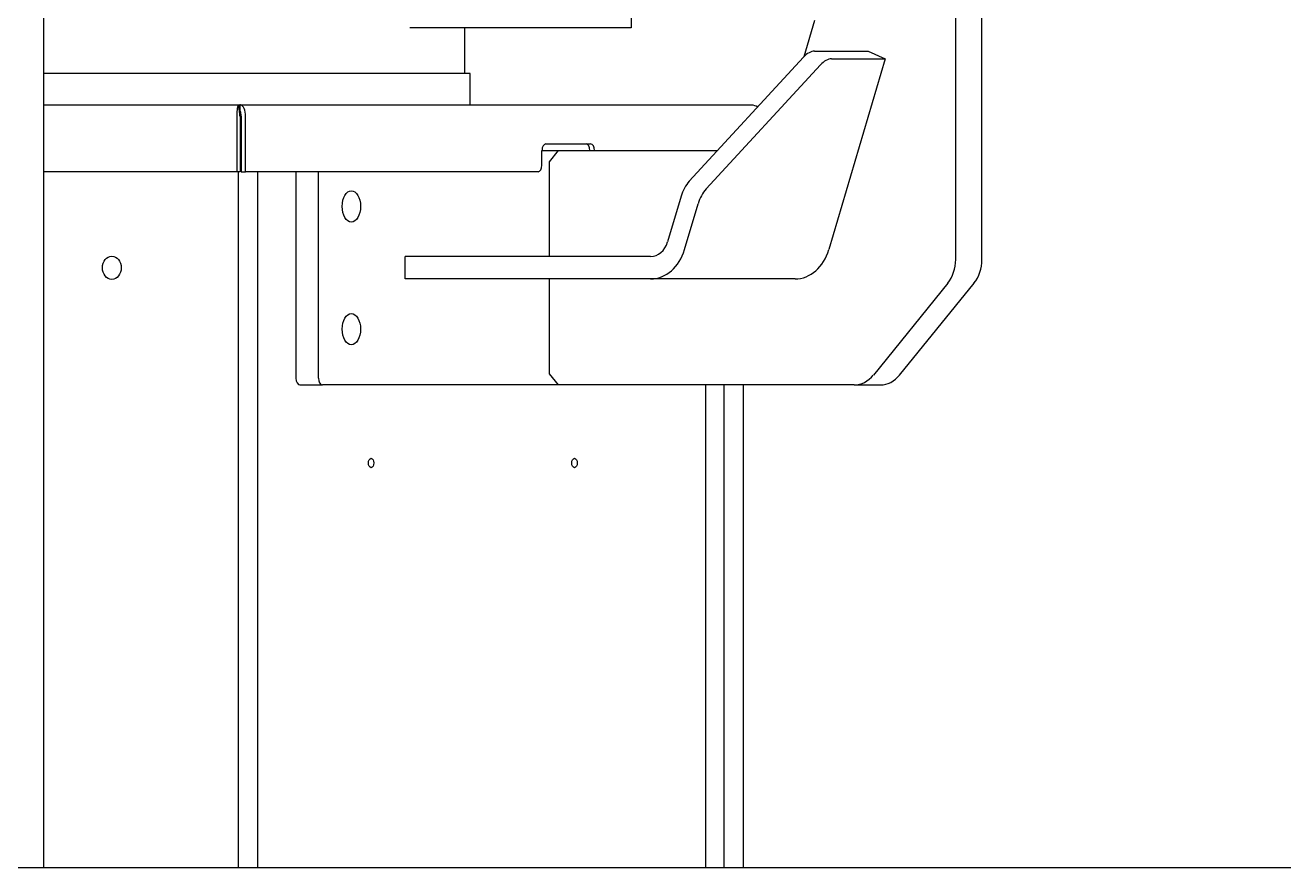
# Model space of a CAD drawing. Header units: millimetres. Extents: x 0 to 157650, y 0 to 89100.
# Drawn here: x 56343 to 57471, y 82010 to 82765 of the extents above; entities that cross this region are included whole.
import ezdxf

# ---------------------------------------------------------------- set-up
doc = ezdxf.new("R2010")
doc.units = ezdxf.units.MM
doc.header["$LTSCALE"] = 150
doc.layers.add('Visible', color=7, linetype='Continuous', lineweight=25)

msp = doc.modelspace()

# ---------------------------------------------------------------- linework, layer by layer
at = {"layer": 'Visible', "color": 9, "true_color": 0xc0c0c0}
for p, q in [((56359.5, 83561.9), (56359.5, 82009.5)), ((57176.9, 82829.4), (57176.9, 82554.8)), ((57200.5, 82554.8), (57200.5, 82829.4)), ((56886.1, 82777.4), (56886.1, 82762.4)), ((57041.1, 82736.7), (57050.8, 82769.4)), ((56721.5, 82762.4), (56687.8, 82762.4)), ((56886.1, 82762.4), (56721.5, 82762.4)), ((56737, 82721.4), (56737, 82762.4)), ((57040.5, 82736.1), (56938.2, 82624.9)), ((57050.5, 82741.6), (57098.5, 82741.6)), ((57113.7, 82734.7), (57063.4, 82563.7)), ((57065.7, 82734.7), (57113.7, 82734.7)), ((57098.5, 82741.6), (57113.7, 82734.7)), ((56742, 82721.4), (56359.5, 82721.4)), ((56742, 82693.4), (56742, 82721.4)), ((56953.4, 82618.1), (57055.7, 82729.2)), ((56359.5, 82693.4), (56534.5, 82693.4)), ((56534.5, 82690.3), (56534.5, 82693.4)), ((56534.5, 82693.4), (56535.5, 82693.4)), ((56535.5, 82688.4), (56534.9, 82688.4)), ((56535.5, 82693.4), (56535.5, 82688.4)), ((56535.5, 82693.4), (56993.4, 82693.4)), ((56532.7, 82683.4), (56532.7, 82633.4)), ((56535.7, 82683.4), (56535.7, 82633.4)), ((56536.6, 82679.4), (56535.7, 82679.4)), ((56536.6, 82683.4), (56536.6, 82633.4)), ((56540.7, 82633.4), (56540.7, 82683.4)), ((56536.6, 82672.4), (56535.7, 82672.4)), ((56806.2, 82639.4), (56806.2, 82652.4)), ((56806.2, 82652.4), (56821.1, 82652.4)), ((56809.8, 82658.4), (56849.8, 82658.4)), ((56813, 82642.4), (56821.1, 82652.4)), ((56821.1, 82652.4), (56963.5, 82652.4)), ((56813, 82557.4), (56813, 82642.4)), ((56532.7, 82633.4), (56359.5, 82633.4)), ((56535.7, 82633.4), (56532.7, 82633.4)), ((56534, 82633.4), (56534, 82009.5)), ((56536.6, 82633.4), (56540.7, 82633.4)), ((56802.7, 82633.4), (56540.7, 82633.4)), ((56551.7, 82009.5), (56551.7, 82633.4)), ((56585.8, 82633.4), (56585.8, 82448.4)), ((56606, 82448.4), (56606, 82633.4)), ((56930.9, 82611.6), (56918.8, 82570.6)), ((56934, 82563.7), (56946.1, 82604.8)), ((56903.6, 82557.4), (56683.6, 82557.4)), ((56683.6, 82537.4), (56683.6, 82557.4)), ((56903.6, 82537.4), (56683.6, 82537.4)), ((56813, 82452.4), (56813, 82537.4)), ((57033, 82537.4), (56903.6, 82537.4)), ((57169.8, 82533.6), (57103.2, 82451.2)), ((57126.7, 82451.2), (57193.4, 82533.6)), ((56821.1, 82442.4), (56813, 82452.4)), ((56589.3, 82442.4), (56609.5, 82442.4)), ((56821.1, 82442.4), (56609.5, 82442.4)), ((57086, 82442.4), (56821.1, 82442.4)), ((56953, 82009.5), (56953, 82442.4)), ((56969.2, 82442.4), (56969.2, 82009.5)), ((56986.8, 82009.5), (56986.8, 82442.4)), ((57086, 82442.4), (57109.5, 82442.4)), ((59172.2, 82009.5), (53960.2, 82009.5))]:
    msp.add_line(p, q, dxfattribs=at)
for centre, major_axis, ratio, start_param, end_param in [((57044.9, 82722.8), (8.2, 18.2), 0.552587, 0.243721, 1.029119), ((57060.1, 82715.9), (8.2, 18.2), 0.552587, 0.243721, 1.029119), ((56534.5, 82683.4), (0, -5), 0.220773, 1.570796, 2.59187), ((56535.5, 82683.4), (0, -5), 0.220773, 1.570796, 3.141593), ((56535.5, 82652.4), (0, 20), 0.808824, 6.211509, 6.27263), ((56809.8, 82652.4), (0, 6), 0.588051, 0, 1.570796), ((56845.7, 82652.4), (0, 6), 0.588051, 4.712389, 6.283185), ((56849.8, 82652.4), (0, 6), 0.588051, 4.712389, 6.283185), ((56802.7, 82639.4), (0, -6), 0.588051, 0, 1.570796), ((56942.6, 82611.6), (-8.2, -18.2), 0.552587, 4.170712, 4.95611), ((56957.8, 82604.8), (8.2, 18.2), 0.552587, 1.029119, 1.814517), ((56903.6, 82577.4), (0, -20), 0.808824, 0, 1.22173), ((56903.6, 82577.4), (0, -40), 0.808824, 0, 1.22173), ((57033, 82577.4), (0, -40), 0.808824, 0, 1.22173), ((57152.7, 82554.8), (0, -30), 0.808824, 0.785398, 1.570796), ((57176.2, 82554.8), (0, 30), 0.808824, 3.926991, 4.712389), ((57086, 82472.4), (0, -30), 0.808824, 0, 0.785398), ((57109.5, 82472.4), (0, -30), 0.808824, 0, 0.785398), ((56589.3, 82448.4), (0, -6), 0.588051, 4.712389, 6.283185), ((56609.5, 82448.4), (0, -6), 0.588051, 4.712389, 6.283185)]:
    msp.add_ellipse(centre, major_axis=major_axis, ratio=ratio, start_param=start_param, end_param=end_param, dxfattribs=at)
for centre, major_axis, ratio in [((56635.4, 82602.4), (0, 14), 0.588051), ((56420.8, 82547.4), (0, 10.4), 0.808824), ((56635.4, 82492.4), (0, 14), 0.588051), ((56653.1, 82372.4), (0, 4.19), 0.588051), ((56835.4, 82372.4), (0, 4.19), 0.588051)]:
    msp.add_ellipse(centre, major_axis=major_axis, ratio=ratio, dxfattribs=at)
for points, knots in [([(56534.5, 82693.4), (56534.1, 82693.4), (56533.6, 82692.3), (56533.2, 82690.5), (56532.9, 82688.7), (56532.7, 82686.4), (56532.7, 82683.9), (56532.7, 82683.7), (56532.7, 82683.6), (56532.7, 82683.4)], [1.570796, 1.570796, 1.570796, 1.570796, 2.356194, 2.356194, 2.356194, 3.088993, 3.088993, 3.088993, 3.141593, 3.141593, 3.141593, 3.141593]), ([(56534.5, 82690.3), (56534.5, 82690.3), (56534.5, 82690.2), (56534.6, 82690), (56534.6, 82689.8), (56534.7, 82689.4), (56534.7, 82689.1), (56534.9, 82688.4), (56535, 82688.1), (56535.1, 82687.7)], [0, 0, 0, 0, 0.1136174, 0.1136174, 0.22605, 0.22605, 0.3451862, 0.3451862, 0.4793573, 0.4793573, 0.4793573, 0.4793573]), ([(56540.7, 82683.4), (56540.7, 82685.8), (56540.2, 82688.3), (56539.4, 82690.1), (56538.5, 82691.9), (56537.3, 82693.1), (56536, 82693.4), (56535.8, 82693.4), (56535.7, 82693.4), (56535.5, 82693.4)], [-3.141593, -3.141593, -3.141593, -3.141593, -2.408794, -2.408794, -2.408794, -1.661458, -1.661458, -1.661458, -1.570796, -1.570796, -1.570796, -1.570796])]:
    msp.add_open_spline(points, degree=3, knots=knots, dxfattribs=at)
msp.add_open_spline([(56993.4, 82693.4), (56995.6, 82693.4), (56997.8, 82692.8), (56999.6, 82691.6)], degree=3, dxfattribs=at)

doc.saveas('drawing.dxf')
